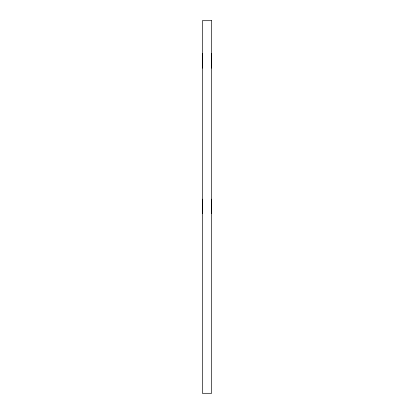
<?xml version="1.0" encoding="UTF-8"?>
<svg xmlns="http://www.w3.org/2000/svg" width="414" height="414" viewBox="0 0 414 414"><rect width="100%" height="100%" fill="white"/><g stroke="black" fill="none" stroke-linecap="round" stroke-linejoin="round"><path stroke-width="0.62" d="M202.342 213.696L202.342 199.139M202.342 68.15L202.342 53.592M211.657 213.696L211.657 199.139M211.657 68.15L211.657 53.592M211.657 20.7L202.342 20.7L202.342 393.3L211.657 393.3L211.657 20.7"/></g></svg>
